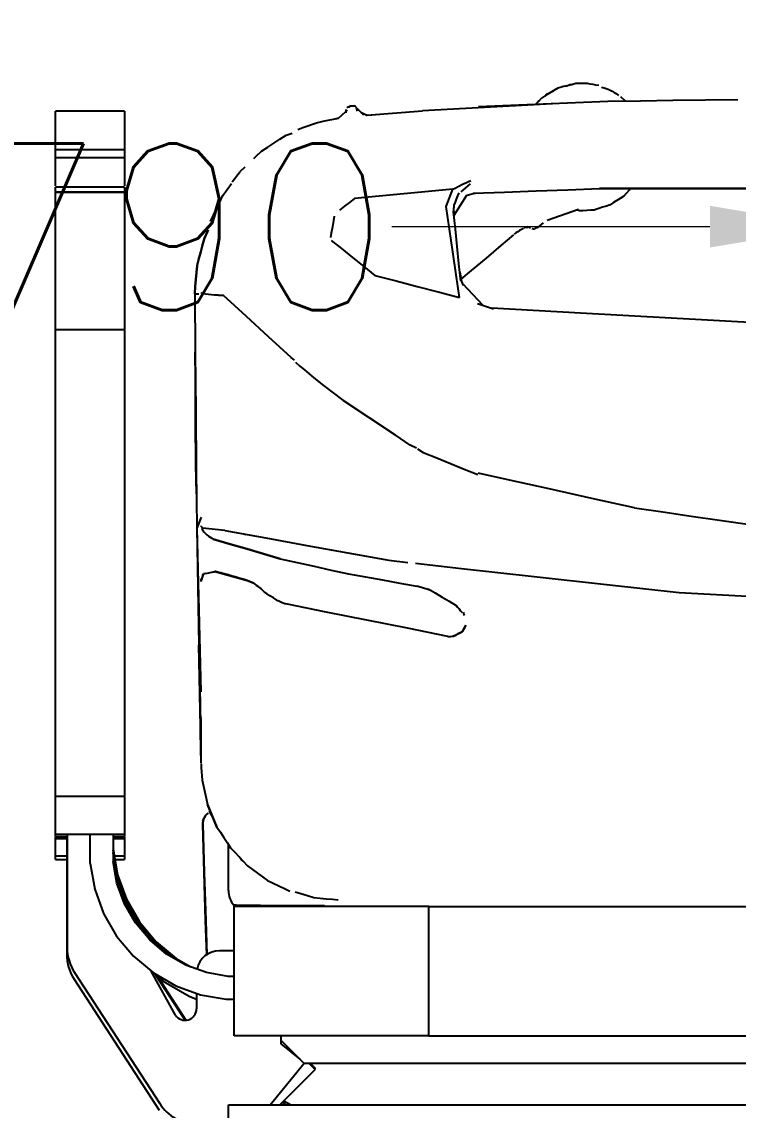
# Model space of a CAD drawing. Header units: millimetres. Extents: x 3552052 to 4144896, y -707811 to -630695.
# Drawn here: x 3663425 to 3663854, y -695212 to -694559 of the extents above; entities that cross this region are included whole.
import ezdxf

# ---------------------------------------------------------------- set-up
doc = ezdxf.new("R2010")
doc.units = ezdxf.units.MM
doc.header["$LTSCALE"] = 6
doc.header["$MEASUREMENT"] = 0
doc.layers.get('Defpoints').update_dxf_attribs({"linetype": 'CONTINUOUS', "lineweight": 0})
doc.layers.add('ELE-4M UPS P.SB', color=3, linetype='CONTINUOUS', lineweight=0)
doc.layers.add('EQP', color=6, linetype='CONTINUOUS', lineweight=0)
doc.styles.add('ROMANS', font='romans.shx')
doc.dimstyles.new('AEPL1', dxfattribs={"dimtxt": 100, "dimasz": 75, "dimexe": 25, "dimexo": 50, "dimtad": 0, "dimdec": 0, "dimtxsty": 'ROMANS', "dimcen": 2.5, "dimclrd": 7, "dimclre": 7, "dimclrt": 7, "dimadec": 0, "dimazin": 0, "dimtfac": 1, "dimtdec": 0, "dimtmove": 0, "dimatfit": 3, "dimfxl": 1, "dimlwd": 0, "dimlwe": 0, "dimarcsym": 0})

# ---------------------------------------------------------------- blocks, each defined once
blk = doc.blocks.new('*D158')
at = {"layer": 'Defpoints', "color": 0, "transparency": 16777216}
for p in [(3663122.45, -694558.94), (3663912.45, -694558.94), (3663912.45, -694681.88)]:
    blk.add_point(p, dxfattribs=at)
at = {"layer": 'ELE-4M UPS P.SB', "color": 7, "lineweight": 0, "transparency": 16777216}
for p, q in [((3663122.45, -694608.94), (3663122.45, -694706.88)), ((3663912.45, -694608.94), (3663912.45, -694706.88)), ((3663197.45, -694681.88), (3663388.25, -694681.88)), ((3663837.45, -694681.88), (3663646.65, -694681.88))]:
    blk.add_line(p, q, dxfattribs=at)
at = {"layer": 'ELE-4M UPS P.SB', "color": 7, "transparency": 16777216}
for points in [[(3663197.45, -694669.38), (3663197.45, -694694.38), (3663122.45, -694681.88)], [(3663837.45, -694669.38), (3663837.45, -694694.38), (3663912.45, -694681.88)]]:
    blk.add_solid(points, dxfattribs=at)
at = {"layer": 'ELE-4M UPS P.SB', "color": 7, "lineweight": -3, "transparency": 16777216, "insert": (3663517.45, -694681.88), "char_height": 100, "attachment_point": 5, "style": 'ROMANS'}
blk.add_mtext('790', dxfattribs=at)

msp = doc.modelspace()

# ---------------------------------------------------------------- linework, layer by layer
at = {"layer": 'EQP', "lineweight": -3}
for p, q in [((3663748.65, -694598.02), (3663748.34, -694598.21)), ((3663750.46, -694597.68), (3663748.65, -694598.02)), ((3663751.19, -694597.49), (3663753.42, -694596.56)), ((3663753.42, -694596.56), (3663754.71, -694596.61)), ((3663733.1, -694608.32), (3663734.4, -694606.75)), ((3663734.4, -694606.75), (3663734.95, -694606.32)), ((3663738.4, -694603.58), (3663739.44, -694602.4)), ((3663739.44, -694602.4), (3663741.87, -694601.39)), ((3663740.66, -694601.89), (3663741.08, -694601.57)), ((3663781.12, -694601.95), (3663782.64, -694603.2)), ((3663783.85, -694603.8), (3663786.52, -694606.39)), ((3663486.32, -694612.5), (3663445.07, -694612.5)), ((3663445.07, -694612.64), (3663445.07, -694612.5)), ((3663445.07, -694620.13), (3663445.07, -694612.64)), ((3663486.32, -694612.5), (3663486.32, -694612.64)), ((3663486.32, -694612.64), (3663486.32, -694620.13)), ((3663614.61, -694616.69), (3663618.86, -694612.89)), ((3663619.26, -694612.53), (3663619.8, -694611.75)), ((3663620.91, -694610.11), (3663621.4, -694609.39)), ((3663627.99, -694613.17), (3663631.69, -694614.89)), ((3663631.69, -694614.89), (3663665.11, -694612.36)), ((3663743.04, -694608.13), (3663665.11, -694612.36)), ((3663445.07, -694635.92), (3663445.07, -694620.13)), ((3663486.32, -694620.13), (3663486.32, -694635.92)), ((3663613.03, -694617.2), (3663614.61, -694616.69)), ((3663631.69, -694614.89), (3663634.6, -694614.75)), ((3663583.22, -694626.92), (3663586.93, -694625.71)), ((3663583.22, -694626.92), (3663586.82, -694625.78)), ((3663486.32, -694635.82), (3663445.07, -694635.82)), ((3663445.07, -694640.34), (3663445.07, -694635.92)), ((3663486.32, -694635.92), (3663486.32, -694640.34)), ((3663445.07, -694657.3), (3663445.07, -694640.34)), ((3663445.07, -694640.34), (3663486.32, -694640.34)), ((3663486.32, -694640.34), (3663486.32, -694657.3)), ((3663558.42, -694646.2), (3663555.68, -694648.76)), ((3663551.01, -694655.02), (3663555.68, -694648.76)), ((3663486.32, -694658.15), (3663445.07, -694658.15)), ((3663445.07, -694661.09), (3663445.07, -694658.15)), ((3663486.32, -694658.15), (3663486.32, -694661.09)), ((3663693.57, -694656.23), (3663687.97, -694660.88)), ((3663486.32, -694661.09), (3663445.07, -694661.09)), ((3663445.07, -694743.56), (3663445.07, -694661.09)), ((3663445.07, -694661.09), (3663486.32, -694661.09)), ((3663486.32, -694661.09), (3663486.32, -694743.56)), ((3663691.34, -694663.24), (3663683.86, -694675.1)), ((3663758.53, -694671.63), (3663739.83, -694678.19)), ((3663758.88, -694672.24), (3663757.48, -694672)), ((3663683.75, -694672.83), (3663683.85, -694674.96)), ((3663721.03, -694685.56), (3663720.06, -694686.38)), ((3663729.76, -694682.71), (3663727.93, -694681.93)), ((3663730.61, -694683.02), (3663732.16, -694683.33)), ((3663733.96, -694682.55), (3663737.6, -694679.49)), ((3663529.9, -694705.08), (3663529.89, -694705.1)), ((3663687.42, -694708.9), (3663688.25, -694714.2)), ((3663688.36, -694713.01), (3663688.06, -694712.95)), ((3663688.97, -694716.04), (3663701.14, -694728.94)), ((3663445.07, -695023.51), (3663445.07, -694743.56)), ((3663445.07, -694743.56), (3663486.32, -694743.56)), ((3663486.32, -694743.56), (3663486.32, -695023.51)), ((3663657.62, -694813.06), (3663648.73, -694806.84)), ((3663661.54, -694814.86), (3663657.62, -694813.06)), ((3663662.06, -694815.19), (3663665.41, -694817.29)), ((3663678.59, -694822.71), (3663678.95, -694822.8)), ((3663529.5, -694842.22), (3663529.21, -694824.58)), ((3663532.23, -694856.09), (3663529.69, -694862.74)), ((3663532.23, -694861.78), (3663532.23, -694861.43)), ((3663529.69, -694862.74), (3663532.22, -694961)), ((3663546.59, -694864.1), (3663533.08, -694862.7)), ((3663558.11, -694866.2), (3663558.89, -694866.47)), ((3663644.86, -694882.06), (3663656.32, -694883.33)), ((3663532.63, -694893.06), (3663532.23, -694894.03)), ((3663532.23, -694894.03), (3663532.63, -694893.06)), ((3663532.23, -694894.38), (3663532.23, -694894.74)), ((3663532.23, -694894.74), (3663532.23, -694894.38)), ((3663535.1, -694889.93), (3663533.82, -694890.17)), ((3663535.1, -694889.93), (3663539.58, -694888.88)), ((3663540.99, -694888.84), (3663540.43, -694888.69)), ((3663540.43, -694888.69), (3663559.81, -694894.15)), ((3663540.99, -694888.85), (3663541.46, -694888.84)), ((3663544.47, -694889.53), (3663544.12, -694889.68)), ((3663550.41, -694891.28), (3663550.36, -694891.29)), ((3663550.41, -694891.28), (3663550.36, -694891.32)), ((3663550.41, -694891.28), (3663552.6, -694891.99)), ((3663531.65, -694968.2), (3663531.83, -694981.94)), ((3663531.94, -694982.99), (3663531.83, -694981.94)), ((3663445.07, -695046.27), (3663445.07, -695023.51)), ((3663445.07, -695023.51), (3663486.32, -695023.51)), ((3663486.32, -695023.51), (3663486.32, -695046.27)), ((3663533.4, -695038.51), (3663533.88, -695036.95)), ((3663536.55, -695033.68), (3663535.67, -695034.28)), ((3663535.67, -695034.28), (3663536.33, -695033.83)), ((3663537.79, -695033.03), (3663536.89, -695033.27)), ((3663537.8, -695033.06), (3663536.89, -695033.27)), ((3663537.75, -695032.88), (3663537.33, -695033.17)), ((3663537.33, -695033.17), (3663537.66, -695032.94)), ((3663538.02, -695033.8), (3663537.46, -695031.89)), ((3663539.45, -695036.55), (3663538.02, -695033.8)), ((3663445.07, -695046.57), (3663445.07, -695046.23)), ((3663445.07, -695046.27), (3663486.32, -695046.27)), ((3663445.07, -695047.83), (3663445.07, -695046.57)), ((3663445.07, -695046.57), (3663451.98, -695046.57)), ((3663445.07, -695048.01), (3663451.98, -695048.01)), ((3663445.07, -695049.03), (3663445.07, -695048.15)), ((3663445.07, -695059.33), (3663445.07, -695048.98)), ((3663445.07, -695049.03), (3663451.98, -695049.03)), ((3663451.73, -695048.98), (3663451.73, -695118.41)), ((3663451.98, -695046.23), (3663451.98, -695114.43)), ((3663465.75, -695063.9), (3663465.75, -695046.23)), ((3663479.5, -695046.23), (3663479.5, -695062.69)), ((3663479.5, -695046.57), (3663486.32, -695046.57)), ((3663479.5, -695048.01), (3663486.32, -695048.01)), ((3663479.5, -695049.03), (3663486.32, -695049.03)), ((3663486.32, -695046.23), (3663486.32, -695046.57)), ((3663486.32, -695046.57), (3663486.32, -695047.83)), ((3663486.32, -695048.15), (3663486.32, -695049.03)), ((3663486.32, -695048.98), (3663486.32, -695059.33)), ((3663479.5, -695055.44), (3663482.19, -695070.7)), ((3663482.19, -695071.18), (3663479.5, -695055.92)), ((3663482.19, -695072.58), (3663479.5, -695057.32)), ((3663482.19, -695073.06), (3663479.5, -695057.8)), ((3663548.66, -695080.15), (3663548.66, -695052.59)), ((3663445.07, -695061.48), (3663445.07, -695059.33)), ((3663445.07, -695059.33), (3663451.73, -695059.33)), ((3663445.07, -695061.48), (3663451.73, -695061.48)), ((3663465.75, -695063.9), (3663468.47, -695079.3)), ((3663481.8, -695075.72), (3663479.5, -695062.69)), ((3663480.19, -695059.33), (3663486.32, -695059.33)), ((3663480.57, -695061.48), (3663486.32, -695061.48)), ((3663486.32, -695059.33), (3663486.32, -695061.48)), ((3663556.39, -695061.59), (3663555.02, -695059.91)), ((3663557.58, -695062.55), (3663556.39, -695061.59)), ((3663482.19, -695070.7), (3663487.54, -695085.39)), ((3663482.19, -695071.18), (3663482.19, -695070.7)), ((3663486.32, -695088.16), (3663481.8, -695075.72)), ((3663487.54, -695085.87), (3663482.19, -695071.18)), ((3663482.19, -695073.06), (3663482.19, -695072.58)), ((3663487.54, -695087.27), (3663482.19, -695072.58)), ((3663487.54, -695087.75), (3663482.19, -695073.06)), ((3663569.58, -695072.23), (3663569.17, -695071.9)), ((3663468.47, -695079.3), (3663473.82, -695093.99)), ((3663492.94, -695099.62), (3663486.32, -695088.16)), ((3663487.54, -695085.39), (3663495.36, -695098.94)), ((3663487.54, -695085.87), (3663487.54, -695085.39)), ((3663495.36, -695099.42), (3663487.54, -695085.87)), ((3663487.54, -695087.75), (3663487.54, -695087.27)), ((3663495.36, -695100.82), (3663487.54, -695087.27)), ((3663495.36, -695101.3), (3663487.54, -695087.75)), ((3663552.12, -695088.72), (3663552.12, -695089.65)), ((3663552.12, -695089.65), (3663668.86, -695089.65)), ((3663552.12, -695167.35), (3663552.12, -695089.65)), ((3663668.86, -695089.65), (3663668.86, -695089.77)), ((3663668.86, -695089.77), (3664328.17, -695089.77)), ((3663668.86, -695167.47), (3663668.86, -695089.77)), ((3663473.82, -695093.99), (3663481.63, -695107.54)), ((3663501.45, -695109.76), (3663492.94, -695099.62)), ((3663495.36, -695098.94), (3663505.41, -695110.92)), ((3663495.36, -695099.42), (3663495.36, -695098.94)), ((3663505.41, -695111.4), (3663495.36, -695099.42)), ((3663495.36, -695101.3), (3663495.36, -695100.82)), ((3663505.41, -695112.79), (3663495.36, -695100.82)), ((3663504.87, -695112.62), (3663495.36, -695101.3)), ((3663481.63, -695107.54), (3663491.69, -695119.52)), ((3663511.58, -695118.26), (3663501.45, -695109.76)), ((3663505.41, -695110.92), (3663517.39, -695120.97)), ((3663505.41, -695111.4), (3663505.41, -695110.92)), ((3663517.39, -695121.45), (3663505.41, -695111.4)), ((3663512.68, -695118.9), (3663505.41, -695112.79)), ((3663552.12, -695116.28), (3663543.33, -695116.28)), ((3663491.69, -695119.52), (3663503.67, -695129.57)), ((3663523.04, -695124.88), (3663511.58, -695118.26)), ((3663517.39, -695120.97), (3663526.07, -695125.98)), ((3663517.39, -695121.45), (3663517.39, -695120.97)), ((3663523.82, -695125.16), (3663517.39, -695121.45)), ((3663456.41, -695129.4), (3663507.46, -695208.01)), ((3663516.94, -695154.87), (3663502.39, -695128.49)), ((3663502.58, -695128.85), (3663509.47, -695134.63)), ((3663503.67, -695129.57), (3663517.21, -695137.39)), ((3663535.48, -695129.4), (3663523.04, -695124.88)), ((3663548.51, -695131.7), (3663535.48, -695129.4)), ((3663456.17, -695133.39), (3663507.21, -695211.99)), ((3663522.67, -695157.97), (3663505.17, -695131.02)), ((3663506.37, -695132.03), (3663523.21, -695157.95)), ((3663509.47, -695134.63), (3663525.1, -695143.65)), ((3663552.12, -695131.7), (3663548.51, -695131.7)), ((3663517.21, -695137.39), (3663531.91, -695142.74)), ((3663529.58, -695141.89), (3663529.58, -695151.12)), ((3663531.91, -695142.74), (3663547.31, -695145.45)), ((3663525.1, -695143.65), (3663529.58, -695145.28)), ((3663547.31, -695145.45), (3663552.12, -695145.45)), ((3663668.86, -695167.35), (3663552.12, -695167.35)), ((3663580.23, -695170.08), (3663580.23, -695167.35)), ((3664328.17, -695167.47), (3663668.86, -695167.47)), ((3663580.23, -695170.08), (3663593.98, -695183.83)), ((3663580.23, -695172.15), (3663580.23, -695170.08)), ((3663591.6, -695181.45), (3663580.23, -695172.15)), ((3663573.79, -695208.71), (3663594.15, -695183.82)), ((3663579.52, -695208.71), (3663600.6, -695187.63)), ((3663593.98, -695183.83), (3664396.17, -695183.83)), ((3663600.6, -695187.63), (3663596.8, -695183.83)), ((3663597.64, -695183.83), (3663600.6, -695186.79)), ((3663600.6, -695187.63), (3663600.6, -695186.79)), ((3663581.09, -695208.71), (3663580.23, -695208)), ((3663583.51, -695208.71), (3663581.1, -695207.13)), ((3663581.88, -695206.34), (3663586.35, -695208.71)), ((3663548.66, -695208.71), (3664434.08, -695208.71)), ((3663548.66, -695296.26), (3663548.66, -695208.71))]:
    msp.add_line(p, q, dxfattribs=at)
at = {"layer": 'EQP', "lineweight": -3, "flags": 128}
for points in [[(3663746.23, -694598.74), (3663743.76, -694600.24), (3663741.28, -694601.74), (3663738.8, -694603.25), (3663736.33, -694604.75)], [(3663741.08, -694601.57), (3663742.33, -694600.93), (3663743.57, -694600.29)], [(3663757.02, -694596.03), (3663754.32, -694596.71), (3663751.63, -694597.38), (3663748.93, -694598.06), (3663746.23, -694598.74)], [(3663763.98, -694595.98), (3663762.24, -694596), (3663760.5, -694596.01), (3663758.76, -694596.02), (3663757.02, -694596.03)], [(3663770.72, -694597.19), (3663769.04, -694596.89), (3663767.35, -694596.59), (3663765.66, -694596.29), (3663763.98, -694595.98)], [(3663772.38, -694598.02), (3663772.68, -694598.13), (3663774.52, -694598.74), (3663776.37, -694599.36)], [(3663776.37, -694599.36), (3663777.56, -694600.01), (3663778.75, -694600.66), (3663779.93, -694601.31), (3663781.12, -694601.95)], [(3663698.61, -694609.75), (3663718.02, -694608.94), (3663737.43, -694608.14), (3663756.84, -694607.33), (3663776.25, -694606.52)], [(3663736.33, -694604.75), (3663734.43, -694606.91), (3663733.19, -694608.31)], [(3663776.25, -694606.52), (3663795.73, -694606.28), (3663815.21, -694606.04), (3663834.69, -694605.8), (3663854.17, -694605.55)], [(3663619.25, -694613.49), (3663619.25, -694613.02), (3663619.24, -694612.55), (3663619.24, -694612.09), (3663619.24, -694611.62)], [(3663621.4, -694610.03), (3663620.95, -694610.11), (3663620.5, -694610.2), (3663620.04, -694610.29), (3663619.59, -694610.38)], [(3663621.4, -694609.39), (3663622.04, -694609.38), (3663622.68, -694609.36), (3663623.31, -694609.34), (3663623.95, -694609.32)], [(3663621.4, -694609.39), (3663621.4, -694609.51), (3663621.4, -694609.62), (3663621.4, -694609.74), (3663621.4, -694609.85)], [(3663621.4, -694609.85), (3663621.4, -694609.74), (3663621.4, -694609.62), (3663621.4, -694609.51), (3663621.4, -694609.39)], [(3663625.16, -694609.77), (3663624.86, -694609.68), (3663624.55, -694609.59), (3663624.25, -694609.5), (3663623.95, -694609.41)], [(3663625.16, -694609.76), (3663625.35, -694610.48), (3663625.55, -694611.21), (3663625.74, -694611.93), (3663625.89, -694612.5)], [(3663629.95, -694615.07), (3663628.97, -694614.11), (3663627.99, -694613.14), (3663627.02, -694612.17), (3663626.04, -694611.21)], [(3663628.04, -694613.2), (3663629.29, -694613.79), (3663630.54, -694614.37), (3663631.78, -694614.96)], [(3663602.14, -694619.49), (3663599.17, -694620.55), (3663596.2, -694621.6), (3663593.22, -694622.66), (3663590.25, -694623.72)], [(3663614.61, -694616.87), (3663611.49, -694617.53), (3663608.38, -694618.18), (3663605.26, -694618.84), (3663602.14, -694619.49)], [(3663631.69, -694614.89), (3663631.72, -694614.91), (3663631.74, -694614.93), (3663631.76, -694614.95), (3663631.78, -694614.96)], [(3663631.78, -694614.96), (3663631.76, -694614.95), (3663631.74, -694614.93), (3663631.72, -694614.91), (3663631.69, -694614.89)], [(3663568.56, -694636.48), (3663572.22, -694634.09), (3663575.89, -694631.7), (3663579.56, -694629.31), (3663583.22, -694626.92)], [(3663563.87, -694640.95), (3663565.34, -694639.55), (3663568.56, -694636.48)], [(3663545.3, -694663.19), (3663547.9, -694659.58), (3663550.45, -694656.03)], [(3663683.31, -694659.4), (3663668.55, -694660.81), (3663653.8, -694662.21), (3663639.05, -694663.62), (3663624.29, -694665.02)], [(3663679.31, -694669.8), (3663680.31, -694667.2), (3663681.31, -694664.6), (3663682.31, -694662), (3663683.31, -694659.4)], [(3663683.31, -694659.4), (3663684.64, -694658.72), (3663685.97, -694658.03), (3663687.3, -694657.34), (3663688.64, -694656.66)], [(3663688.64, -694656.66), (3663689.99, -694656.04), (3663691.35, -694655.43), (3663692.7, -694654.82), (3663694.06, -694654.2)], [(3663695.34, -694661.85), (3663714.32, -694661.15), (3663733.3, -694660.46), (3663752.28, -694659.76), (3663771.26, -694659.07)], [(3664214.81, -694659.07), (3664103.92, -694659.07), (3663993.03, -694659.07), (3663882.14, -694659.07), (3663771.26, -694659.07)], [(3663771.26, -694659.07), (3663882.14, -694659.07), (3663993.03, -694659.07), (3664103.92, -694659.07), (3664214.81, -694659.07)], [(3663785.69, -694663.59), (3663787.42, -694661.68), (3663789.15, -694659.76), (3663789.79, -694659.06)], [(3663537.95, -694678.86), (3663539.75, -694675.04), (3663541.6, -694671.09), (3663543.45, -694667.14), (3663545.3, -694663.19)], [(3663624.29, -694665.02), (3663621.28, -694667.33), (3663618.27, -694669.64), (3663615.26, -694671.96)], [(3663684.04, -694669.06), (3663684.78, -694667.2), (3663685.53, -694665.33), (3663686.27, -694663.47), (3663687.02, -694661.61)], [(3663696.78, -694661.89), (3663695.42, -694662.23), (3663694.06, -694662.57), (3663692.7, -694662.9), (3663691.34, -694663.24)], [(3663785.69, -694663.59), (3663783.67, -694664.88), (3663781.66, -694666.18), (3663779.64, -694667.47), (3663777.62, -694668.76)], [(3663687.18, -694724.31), (3663685.21, -694710.68), (3663683.24, -694697.05), (3663681.27, -694683.43), (3663679.31, -694669.8)], [(3663683.65, -694673.07), (3663683.74, -694672.07), (3663683.84, -694671.06), (3663683.94, -694670.06), (3663684.04, -694669.06)], [(3663758.88, -694672.24), (3663761.25, -694672.12), (3663763.63, -694671.99), (3663766, -694671.87), (3663768.38, -694671.74)], [(3663777.62, -694668.76), (3663775.31, -694669.51), (3663773, -694670.25), (3663770.69, -694671), (3663768.38, -694671.74)], [(3663612.05, -694675.48), (3663611.62, -694678.12), (3663611, -694681.97), (3663610.37, -694685.82), (3663609.94, -694688.46)], [(3663688.02, -694714.53), (3663686.93, -694704.17), (3663685.83, -694693.8), (3663684.74, -694683.44), (3663683.65, -694673.07)], [(3663536.62, -694683.79), (3663536.12, -694684.86), (3663534.3, -694688.71)], [(3663534.3, -694688.71), (3663536.12, -694684.86), (3663536.62, -694683.79)], [(3663725.55, -694682.88), (3663724.42, -694683.55), (3663723.29, -694684.22), (3663722.16, -694684.89), (3663721.03, -694685.56)], [(3663728.75, -694682.22), (3663727.92, -694682.35), (3663727.09, -694682.47), (3663726.26, -694682.6), (3663725.92, -694682.65)], [(3663733.7, -694682.37), (3663733.37, -694682.57), (3663732.97, -694682.82), (3663732.56, -694683.07), (3663732.16, -694683.33)], [(3663733.71, -694682.24), (3663733.77, -694682.32), (3663733.83, -694682.39), (3663733.9, -694682.47), (3663733.96, -694682.55)], [(3663534.28, -694688.78), (3663533.18, -694692.86), (3663532.09, -694696.94), (3663530.99, -694701.02), (3663529.89, -694705.1)], [(3663529.89, -694705.1), (3663530.99, -694701.02), (3663532.09, -694696.94), (3663533.18, -694692.86), (3663534.28, -694688.78)], [(3663529.9, -694705.08), (3663531, -694700.99), (3663532.1, -694696.89), (3663533.2, -694692.8), (3663534.3, -694688.71)], [(3663610.31, -694690.12), (3663616.44, -694695.02), (3663623.14, -694700.37), (3663629.84, -694705.73), (3663636.53, -694711.08)], [(3663719.58, -694686.79), (3663712.1, -694693.12), (3663703.16, -694700.68), (3663694.23, -694708.24), (3663688.13, -694713.41)], [(3663528.44, -694722.1), (3663528.81, -694717.85), (3663529.17, -694713.59), (3663529.53, -694709.33), (3663529.9, -694705.08)], [(3663528.44, -694722.1), (3663528.81, -694717.85), (3663529.17, -694713.6), (3663529.53, -694709.35), (3663529.89, -694705.1)], [(3663529.89, -694705.1), (3663529.53, -694709.35), (3663529.17, -694713.6), (3663528.81, -694717.85), (3663528.44, -694722.1)], [(3663636.53, -694711.08), (3663649.2, -694714.39), (3663661.86, -694717.7), (3663674.52, -694721.01), (3663687.18, -694724.31)], [(3663688.36, -694713.01), (3663688.15, -694712.3), (3663687.94, -694711.59), (3663687.74, -694710.9)], [(3663688.25, -694714.2), (3663688.83, -694715.69), (3663689.45, -694717.25)], [(3663528.44, -694722.1), (3663528.75, -694757.26), (3663529.06, -694792.42), (3663529.37, -694827.58), (3663529.69, -694862.74)], [(3663528.44, -694722.1), (3663528.51, -694722.1), (3663528.57, -694722.1), (3663528.63, -694722.1), (3663528.7, -694722.1)], [(3663528.7, -694722.1), (3663529.25, -694722.1), (3663529.8, -694722.1), (3663530.36, -694722.1), (3663530.91, -694722.09)], [(3663533.2, -694722.11), (3663532.96, -694721.97), (3663532.71, -694721.83), (3663532.47, -694721.69), (3663532.23, -694721.56)], [(3663540.38, -694722.96), (3663538.58, -694722.75), (3663536.79, -694722.53), (3663535, -694722.32), (3663533.2, -694722.11)], [(3663542.96, -694723.08), (3663542.32, -694723.05), (3663541.67, -694723.02), (3663541.02, -694722.99), (3663540.38, -694722.96)], [(3663545.72, -694723.15), (3663545.03, -694723.14), (3663544.34, -694723.12), (3663543.65, -694723.1), (3663542.96, -694723.08)], [(3663588.26, -694762.05), (3663586.32, -694760.28), (3663572.79, -694747.9), (3663559.25, -694735.53), (3663545.72, -694723.15)], [(3663698.02, -694727.91), (3663700.42, -694728.7), (3663702.82, -694729.5), (3663705.22, -694730.3), (3663707.62, -694731.09)], [(3663900.86, -694741.52), (3663868.44, -694739.73), (3663814.16, -694736.72), (3663759.87, -694733.72), (3663706.65, -694730.77)], [(3663529.21, -694824.58), (3663529.02, -694798.96), (3663528.83, -694773.34), (3663528.71, -694757.26)], [(3663588.8, -694763.09), (3663591.56, -694765.48), (3663594.33, -694767.87), (3663597.09, -694770.27), (3663599.86, -694772.66)], [(3663599.86, -694772.66), (3663605.67, -694777.1), (3663611.48, -694781.55), (3663617.3, -694786), (3663648.73, -694806.84)], [(3663665.41, -694817.29), (3663673.6, -694820.62), (3663681.78, -694823.95), (3663689.96, -694827.29), (3663698.15, -694830.62)], [(3663792.14, -694850.61), (3663766.54, -694844.92), (3663740.94, -694839.23), (3663715.34, -694833.54), (3663698.4, -694829.77)], [(3663792.14, -694850.61), (3663809.11, -694853.05), (3663826.08, -694855.49), (3663843.05, -694857.93), (3663860.03, -694860.37)], [(3663532.23, -694861.78), (3663532.44, -694862.01), (3663532.65, -694862.24), (3663532.87, -694862.47), (3663533.08, -694862.7)], [(3663529.69, -694862.74), (3663530.34, -694897.89), (3663531, -694933.04), (3663531.66, -694968.2), (3663532.22, -694998.15)], [(3663533.74, -694863.09), (3663533.42, -694863.15), (3663533.1, -694863.22), (3663532.78, -694863.28), (3663532.46, -694863.34)], [(3663532.46, -694863.34), (3663533.26, -694864.22), (3663534.07, -694865.1), (3663534.87, -694865.97), (3663535.68, -694866.85)], [(3663535.68, -694866.85), (3663536.66, -694867.47), (3663537.65, -694868.08), (3663538.63, -694868.7), (3663539.62, -694869.32)], [(3663546.59, -694864.1), (3663571.16, -694868.59), (3663595.72, -694873.08), (3663620.29, -694877.57), (3663644.86, -694882.06)], [(3663579.75, -694881.2), (3663569.71, -694878.23), (3663559.68, -694875.26), (3663549.65, -694872.29), (3663539.62, -694869.32)], [(3663539.62, -694869.32), (3663549.65, -694872.29), (3663559.68, -694875.26), (3663569.71, -694878.23), (3663579.75, -694881.2)], [(3663579.75, -694881.2), (3663589.95, -694883.42), (3663600.16, -694885.65), (3663610.37, -694887.88), (3663620.58, -694890.11)], [(3663660.87, -694883.83), (3663688.4, -694886.88), (3663731.94, -694891.7), (3663775.48, -694896.52), (3663819.02, -694901.34)], [(3663532.23, -694894.74), (3663532.23, -694894.56), (3663532.23, -694894.38), (3663532.23, -694894.2), (3663532.23, -694894.03)], [(3663532.23, -694894.03), (3663532.23, -694894.2), (3663532.23, -694894.38), (3663532.23, -694894.56), (3663532.23, -694894.74)], [(3663533.82, -694890.17), (3663533.42, -694891.14), (3663533.03, -694892.1), (3663532.74, -694892.79)], [(3663532.74, -694892.79), (3663533.03, -694892.1), (3663533.42, -694891.14), (3663533.82, -694890.17)], [(3663539.58, -694888.88), (3663540.05, -694888.87), (3663540.52, -694888.86)], [(3663550.41, -694891.28), (3663547.92, -694890.64), (3663545.42, -694889.99), (3663542.93, -694889.34), (3663541.01, -694888.84)], [(3663541.46, -694888.84), (3663542.22, -694889.01), (3663542.97, -694889.18), (3663543.72, -694889.36), (3663544.47, -694889.53)], [(3663544.47, -694889.53), (3663545.96, -694889.97), (3663547.44, -694890.41), (3663548.93, -694890.84), (3663550.41, -694891.28)], [(3663559.81, -694894.15), (3663557.46, -694893.44), (3663555.11, -694892.72), (3663552.76, -694892), (3663550.41, -694891.28)], [(3663559.81, -694894.15), (3663560.81, -694894.57), (3663561.81, -694894.99), (3663562.81, -694895.41), (3663563.81, -694895.82)], [(3663563.81, -694895.82), (3663562.81, -694895.41), (3663561.81, -694894.99), (3663560.81, -694894.57), (3663559.81, -694894.15)], [(3663620.58, -694890.11), (3663630.85, -694891.97), (3663641.13, -694893.83), (3663651.41, -694895.69), (3663661.69, -694897.55)], [(3663567.33, -694898.34), (3663566.45, -694897.71), (3663565.57, -694897.08), (3663564.69, -694896.45), (3663563.81, -694895.82)], [(3663567.33, -694898.34), (3663568.35, -694899.26), (3663569.37, -694900.19), (3663570.4, -694901.11), (3663571.42, -694902.03)], [(3663571.42, -694902.03), (3663570.4, -694901.11), (3663569.37, -694900.19), (3663568.35, -694899.26), (3663567.33, -694898.34)], [(3663670.42, -694900.37), (3663668.24, -694899.66), (3663664.96, -694898.61), (3663661.69, -694897.55)], [(3663668.45, -694899.19), (3663672.63, -694901.66), (3663676.82, -694904.13), (3663681.01, -694906.6), (3663685.19, -694909.08)], [(3663577.69, -694905.91), (3663577.69, -694905.91), (3663575.6, -694904.61), (3663573.51, -694903.32), (3663571.42, -694902.03)], [(3663577.69, -694905.91), (3663578.95, -694906.46), (3663580.99, -694907.36), (3663583.04, -694908.25)], [(3663819.02, -694901.34), (3663863.46, -694903.74), (3663907.9, -694906.14), (3663952.34, -694908.54), (3663996.78, -694910.94)], [(3663680.32, -694927.7), (3663656, -694922.84), (3663631.68, -694917.98), (3663607.36, -694913.11), (3663583.04, -694908.25)], [(3663688.75, -694913.36), (3663687.86, -694912.29), (3663686.97, -694911.22), (3663686.08, -694910.15), (3663685.19, -694909.08)], [(3663685.19, -694909.08), (3663686.08, -694910.15), (3663686.97, -694911.22), (3663687.86, -694912.29), (3663688.75, -694913.36)], [(3663689.42, -694913.08), (3663689.57, -694913.59), (3663689.73, -694914.1), (3663689.88, -694914.62), (3663690.04, -694915.13)], [(3663688.99, -694924.84), (3663687.65, -694925.54), (3663686.32, -694926.24), (3663684.98, -694926.94), (3663683.65, -694927.63)], [(3663683.65, -694927.63), (3663684.98, -694926.94), (3663686.32, -694926.24), (3663687.65, -694925.54), (3663688.99, -694924.84)], [(3663691.04, -694920.96), (3663690.39, -694922.19), (3663689.69, -694923.52), (3663688.99, -694924.84)], [(3663688.99, -694924.84), (3663689.69, -694923.52), (3663690.39, -694922.19), (3663691.04, -694920.96)], [(3663531.83, -694981.94), (3663531.18, -694942.6), (3663531.02, -694933.06)], [(3663680.32, -694927.7), (3663681.15, -694927.68), (3663681.98, -694927.67), (3663682.81, -694927.65), (3663683.65, -694927.63)], [(3663532.22, -694976.53), (3663532.22, -695003.79)], [(3663532.22, -694999.11), (3663532.2, -694998), (3663532.08, -694992.65), (3663531.95, -694987.29), (3663531.83, -694981.94)], [(3663532.25, -695004.18), (3663532.38, -695006.33), (3663532.54, -695008.88), (3663532.7, -695011.42), (3663532.86, -695013.96)], [(3663532.86, -695013.96), (3663533.66, -695017.59), (3663534.46, -695021.23), (3663535.26, -695024.86), (3663536.06, -695028.49)], [(3663536.06, -695028.49), (3663537.49, -695031.89), (3663538.92, -695035.29), (3663540.35, -695038.69), (3663541.78, -695042.09)], [(3663541.78, -695042.09), (3663540.35, -695038.69), (3663538.92, -695035.29), (3663537.49, -695031.89), (3663536.06, -695028.49)], [(3663533.88, -695036.95), (3663533.72, -695037.79), (3663533.56, -695038.64), (3663533.41, -695039.49), (3663533.25, -695040.33)], [(3663533.25, -695040.33), (3663533.41, -695039.49), (3663533.56, -695038.64), (3663533.72, -695037.79), (3663533.88, -695036.95)], [(3663533.88, -695036.95), (3663533.76, -695037.34), (3663533.64, -695037.73), (3663533.52, -695038.12), (3663533.4, -695038.51)], [(3663535.67, -695034.28), (3663535.22, -695034.94), (3663534.77, -695035.61), (3663534.33, -695036.28), (3663533.88, -695036.95)], [(3663533.88, -695036.95), (3663534.33, -695036.28), (3663534.77, -695035.61), (3663535.22, -695034.94), (3663535.67, -695034.28)], [(3663533.4, -695038.51), (3663533.36, -695038.96), (3663533.33, -695039.42), (3663533.29, -695039.88), (3663533.25, -695040.33)], [(3663533.25, -695040.33), (3663534.13, -695069.29), (3663535.01, -695098.25), (3663535.63, -695118.75)], [(3663535.63, -695118.75), (3663535.01, -695098.25), (3663534.13, -695069.29), (3663533.25, -695040.33)], [(3663535.63, -695118.75), (3663535.01, -695098.25), (3663534.13, -695069.29), (3663533.25, -695040.33)], [(3663533.25, -695040.33), (3663534.19, -695069.29), (3663535.14, -695098.25), (3663535.8, -695118.62)], [(3663541.78, -695042.09), (3663543.82, -695045.2), (3663545.86, -695048.32), (3663547.89, -695051.43), (3663549.93, -695054.54)], [(3663549.93, -695054.54), (3663552.48, -695057.23), (3663555.03, -695059.91), (3663557.58, -695062.6), (3663560.14, -695065.28)], [(3663560.14, -695065.28), (3663563.15, -695067.49), (3663566.16, -695069.69), (3663569.17, -695071.89), (3663572.18, -695074.09)], [(3663572.18, -695074.09), (3663575.52, -695075.71), (3663578.86, -695077.33), (3663582.2, -695078.96), (3663585.55, -695080.58)], [(3663599.91, -695084.6), (3663596.02, -695083.41), (3663592.13, -695082.22), (3663588.69, -695081.16)], [(3663614.57, -695085.98), (3663611.02, -695085.65), (3663607.32, -695085.3), (3663603.61, -695084.95), (3663599.91, -695084.6)]]:
    msp.add_lwpolyline(points, dxfattribs=at)
at = {"layer": 'EQP', "lineweight": -3}
for centre, radius, start, end in [((3663562.41, -695080.15), 13.75, 180, 221.12152), ((3663479.48, -695114.43), 27.5, 180, 213), ((3663543.33, -695130.03), 13.75, 90, 168.86251), ((3663522.7, -695151.12), 6.88, 213, 0), ((3663530.52, -695193.03), 27.5, 213, 241)]:
    msp.add_arc(centre, radius, start, end, dxfattribs=at)
for centre, major_axis, ratio, start_param, end_param in [((3663606.29, -695088.72), (-54.17, 0), 0.008727, 0, 1.570796), ((3663479.23, -695118.41), (27.5, 0), 0.999962, 3.141593, 3.717551)]:
    msp.add_ellipse(centre, major_axis=major_axis, ratio=ratio, start_param=start_param, end_param=end_param, dxfattribs=at)

# ---------------------------------------------------------------- dimensions: what is measured, and where the dimension line sits
at = {"layer": 'ELE-4M UPS P.SB', "color": 0, "lineweight": -3}
dim = msp.add_linear_dim(base=(3663912.45, -694681.88), p1=(3663122.45, -694558.94), p2=(3663912.45, -694558.94), dimstyle='AEPL1', dxfattribs=at)
dim.commit()
dim.dimension.update_dxf_attribs({"geometry": '*D158', "text_midpoint": (3663517.45, -694681.88)})

doc.saveas('drawing.dxf')
